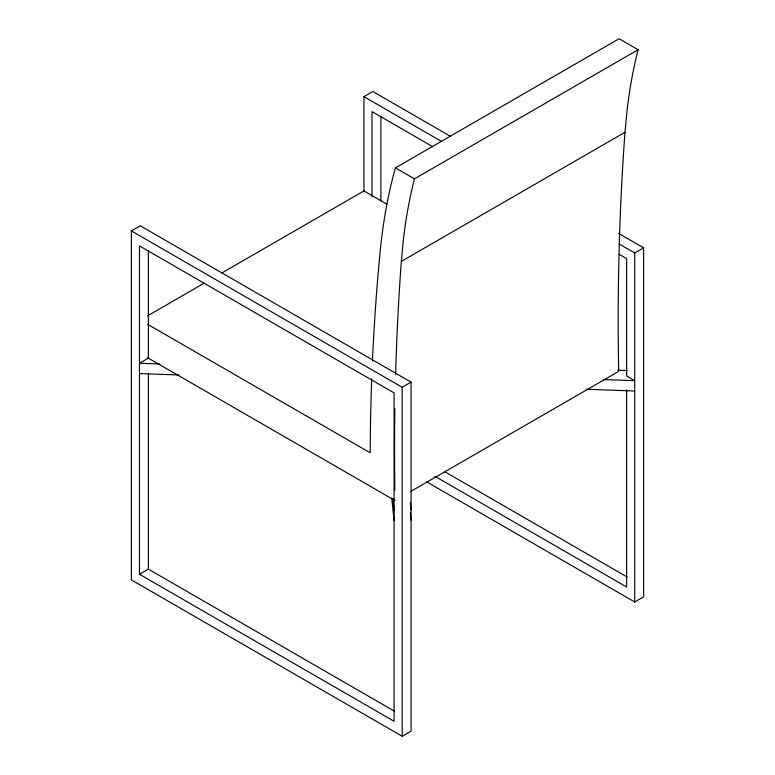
<?xml version="1.0" encoding="UTF-8"?>
<svg xmlns="http://www.w3.org/2000/svg" width="775" height="775" viewBox="0 0 775 775"><rect width="100%" height="100%" fill="white"/><g stroke="black" fill="none" stroke-linecap="round" stroke-linejoin="round"><path stroke-width="1.16" d="M395.589 374.461A2880.239 1662.918 60 0 1 401.334 261.398L403.368 239.785A658.498 380.186 60 0 1 414.441 178.851L638.106 49.726L619.099 38.75L395.434 167.884L414.441 178.851M410.692 491.495L618.673 371.409A2880.239 1662.918 60 0 1 624.999 132.273L627.033 110.651A658.498 380.186 60 0 1 638.106 49.716M131.372 230.911L140.265 225.777L411.07 382.123L411.07 731.116L402.177 736.25L131.372 579.903L131.372 230.911L402.177 387.258L411.07 382.123M363.93 191.812L363.93 96.652L372.823 91.518L450.198 136.187M147.579 315.832L204.019 283.253M221.786 272.994L363.93 190.931L386.919 204.203M401.334 261.407L624.999 132.273M619.051 243.941L634.735 252.989L643.628 247.864L643.628 596.847L634.735 601.981L426.667 481.856M139.461 574.256L394.097 721.273L394.097 392.906L139.461 245.888L139.461 574.256L148.354 569.131L394.601 711.295M617.627 370.256L627.178 370.586M159.757 363.979L139.461 363.272L148.354 358.137L148.354 250.441M603.405 379.585L634.735 380.68L626.646 376.011L626.646 258.637L619.312 254.403M139.461 373.579L178.87 374.964M586.53 389.302L634.735 390.997M618.528 233.372L643.628 247.864M363.93 96.652L441.304 141.321M432.789 146.717L372.01 111.629L372.01 196.327M444.831 471.762L627.159 577.036M434.891 476.296L626.646 587.004L626.646 389.951M147.579 324.279L370.179 452.803A2544.189 1468.896 60 0 1 371.719 378.781M147.608 357.701L395.008 500.543M410.314 502.655L411.07 509.814M410.314 512.972L411.07 520.122M392.838 498.412L394.097 510.279M391.714 498.044L394.097 520.587M634.735 252.989L634.735 601.981M402.177 387.258L402.177 736.25M380.903 116.172L380.903 200.88M148.354 373.279L148.354 569.131M394.843 489.974A2880.239 1662.918 60 0 1 394.853 408.58M372.446 361.092A2544.189 1468.896 60 0 1 378.907 264.866L380.108 252.262A688.549 397.536 60 0 1 395.424 167.875"/></g></svg>
